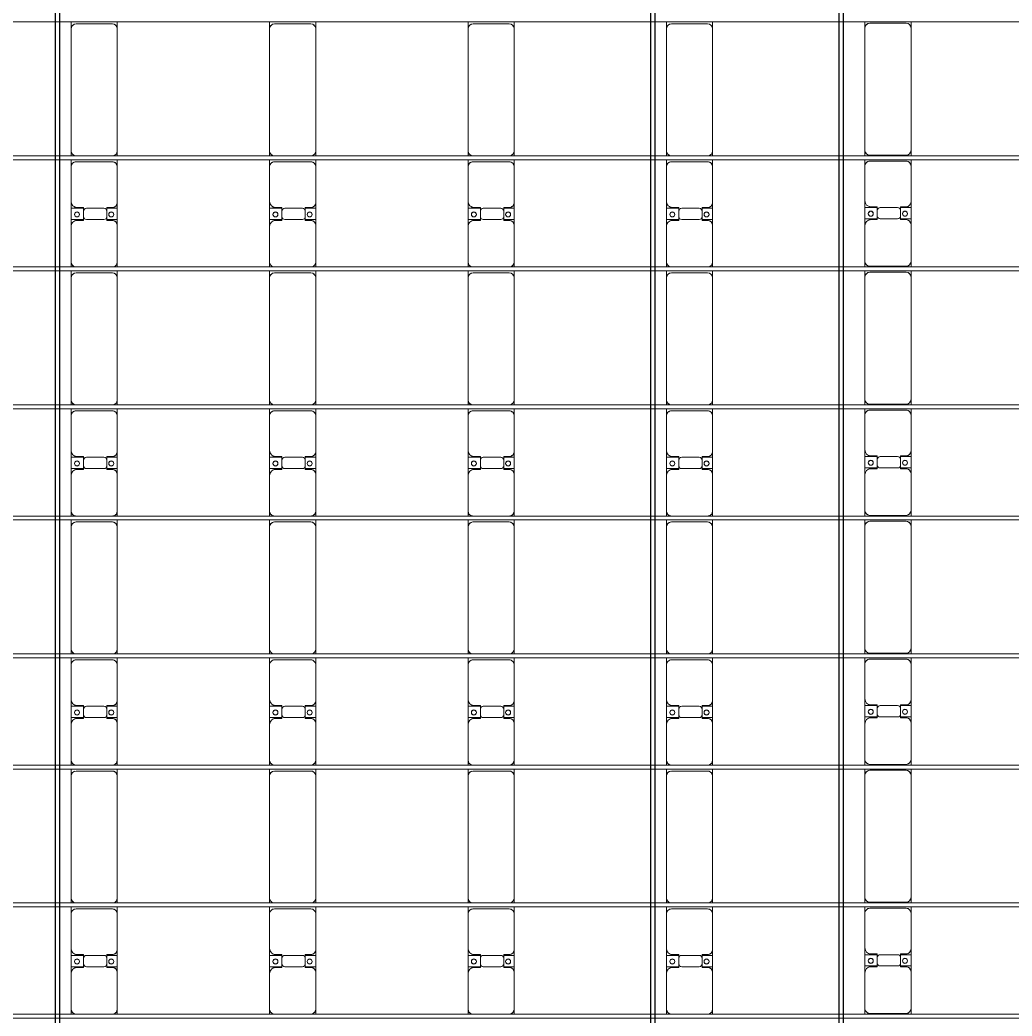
# Model space of a CAD drawing. Header units: millimetres. Extents: x -147246 to 112336, y -213734 to -86506.
# Drawn here: x -104865 to -94865, y -150925 to -140885 of the extents above; entities that cross this region are included whole.
import ezdxf

# ---------------------------------------------------------------- set-up
doc = ezdxf.new("R2010")
doc.units = ezdxf.units.MM
doc.layers.add('A-GENM', color=13, linetype='Continuous', lineweight=9)
doc.layers.add('S-BEAM', color=12, linetype='Continuous', lineweight=9)

# ---------------------------------------------------------------- blocks, each defined once
blk = doc.blocks.new('Dầm C52 - Dầm C52-18779-BỐ TRÍ KHUNG KẾT CẤU BÈ PIN 05')
at = {"layer": 'S-BEAM', "color": 1}
blk.add_line((-74474, 20), (74474, 20), dxfattribs=at)
blk = doc.blocks.new('Dầm C52 - Dầm C52-18780-BỐ TRÍ KHUNG KẾT CẤU BÈ PIN 05')
at = {"layer": 'S-BEAM', "color": 1}
for p, q in [((-74474, 20), (74474, 20)), ((74474, -20), (-74474, -20))]:
    blk.add_line(p, q, dxfattribs=at)
blk = doc.blocks.new('Dầm C52 - Dầm C52-18781-BỐ TRÍ KHUNG KẾT CẤU BÈ PIN 05')
at = {"layer": 'S-BEAM', "color": 1}
for p, q in [((-74474, 20), (74474, 20)), ((74474, -20), (-74474, -20))]:
    blk.add_line(p, q, dxfattribs=at)
blk = doc.blocks.new('Dầm C52 - Dầm C52-18782-BỐ TRÍ KHUNG KẾT CẤU BÈ PIN 05')
at = {"layer": 'S-BEAM', "color": 1}
for p, q in [((-74474, 20), (74474, 20)), ((74474, -20), (-74474, -20))]:
    blk.add_line(p, q, dxfattribs=at)
blk = doc.blocks.new('Dầm C52 - Dầm C52-18783-BỐ TRÍ KHUNG KẾT CẤU BÈ PIN 05')
at = {"layer": 'S-BEAM', "color": 1}
for p, q in [((-74474, 20), (74474, 20)), ((74474, -20), (-74474, -20))]:
    blk.add_line(p, q, dxfattribs=at)
blk = doc.blocks.new('Dầm C52 - Hộp 40x60-38180-BỐ TRÍ KHUNG KẾT CẤU BÈ PIN 05')
at = {"layer": 'S-BEAM', "color": 3, "lineweight": 25}
for p, q in [((-38420, 20), (38420, 20)), ((38420, -20), (-38420, -20))]:
    blk.add_line(p, q, dxfattribs=at)
blk = doc.blocks.new('Dai phao do pin - DẢI PHAO ĐỠ PIN-35002-BỐ TRÍ KHUNG KẾT CẤU BÈ PIN 05')
at = {"layer": 'A-GENM', "color": 7}
for p, q in [((50913, 242), (50970, 242)), ((51330, 242), (50970, 242)), ((51330, 242), (51512, 242)), ((51398, 242), (51580, 242)), ((51398, 118), (51398, 242)), ((51512, 242), (51512, 118)), ((51930, 242), (51580, 242)), ((51930, 242), (51993, 242)), ((52033, 242), (52090, 242)), ((53320, 242), (52090, 242)), ((53320, 242), (53383, 242)), ((53423, 242), (53480, 242)), ((53840, 242), (53480, 242)), ((53840, 242), (54022, 242)), ((53908, 242), (54090, 242)), ((53908, 118), (53908, 242)), ((54022, 242), (54022, 118)), ((54440, 242), (54090, 242)), ((54443, 242), (54503, 242)), ((54543, 242), (54600, 242)), ((55830, 242), (54600, 242)), ((55830, 242), (55893, 242)), ((55933, 242), (55990, 242)), ((56350, 242), (55990, 242)), ((56350, 242), (56532, 242)), ((56418, 242), (56600, 242)), ((56418, 118), (56418, 242)), ((56532, 242), (56532, 118)), ((56950, 242), (56600, 242)), ((56950, 242), (57013, 242)), ((57053, 242), (57110, 242)), ((58340, 242), (57110, 242)), ((58340, 242), (58403, 242)), ((58443, 242), (58500, 242)), ((58860, 242), (58500, 242)), ((58860, 242), (59042, 242)), ((58928, 242), (59110, 242)), ((58928, 118), (58928, 242)), ((59042, 242), (59042, 118)), ((59460, 242), (59110, 242)), ((59460, 242), (59523, 242)), ((59563, 242), (59620, 242)), ((60850, 242), (59620, 242)), ((60850, 242), (60913, 242)), ((50920, 192), (50920, -173)), ((51390, 118), (51390, 182)), ((51482, 118), (51390, 118)), ((51520, 118), (51428, 118)), ((51520, 182), (51520, 118)), ((51980, -173), (51980, 192)), ((52040, 192), (52040, -173)), ((53370, -173), (53370, 192)), ((53430, 192), (53430, -173)), ((53900, 118), (53900, 182)), ((53992, 118), (53900, 118)), ((54030, 118), (53938, 118)), ((54030, 182), (54030, 118)), ((54490, -173), (54490, 192)), ((54550, 192), (54550, -173)), ((55880, -173), (55880, 192)), ((55940, 192), (55940, -173)), ((56410, 118), (56410, 182)), ((56502, 118), (56410, 118)), ((56540, 118), (56448, 118)), ((56540, 182), (56540, 118)), ((57000, -173), (57000, 192)), ((57060, 192), (57060, -173)), ((58390, -173), (58390, 192)), ((58450, 192), (58450, -173)), ((58920, 118), (58920, 182)), ((59012, 118), (58920, 118)), ((59050, 118), (58958, 118)), ((59050, 182), (59050, 118)), ((59510, -173), (59510, 192)), ((59570, 192), (59570, -173)), ((60900, -173), (60900, 192)), ((51398, 88), (51398, -88)), ((51512, -88), (51512, 88)), ((53908, 88), (53908, -88)), ((54022, -88), (54022, 88)), ((56418, 88), (56418, -88)), ((56532, -88), (56532, 88)), ((58928, 88), (58928, -88)), ((59042, -88), (59042, 88)), ((51390, -173), (51390, -118)), ((51390, -118), (51482, -118)), ((51398, -223), (51398, -118)), ((51428, -118), (51520, -118)), ((51512, -118), (51512, -223)), ((51520, -118), (51520, -173)), ((53900, -173), (53900, -118)), ((53900, -118), (53992, -118)), ((53908, -223), (53908, -118)), ((53938, -118), (54030, -118)), ((54022, -118), (54022, -223)), ((54030, -118), (54030, -173)), ((56410, -173), (56410, -118)), ((56410, -118), (56502, -118)), ((56418, -223), (56418, -118)), ((56448, -118), (56540, -118)), ((56532, -118), (56532, -223)), ((56540, -118), (56540, -173)), ((58920, -173), (58920, -118)), ((58920, -118), (59012, -118)), ((58928, -223), (58928, -118)), ((58958, -118), (59050, -118)), ((59042, -118), (59042, -223)), ((59050, -118), (59050, -173)), ((50970, -223), (50913, -223)), ((50970, -223), (51340, -223)), ((51512, -223), (51340, -223)), ((51570, -223), (51398, -223)), ((51570, -223), (51930, -223)), ((51993, -223), (51930, -223)), ((52090, -223), (52033, -223)), ((52090, -223), (53320, -223)), ((53383, -223), (53320, -223)), ((53480, -223), (53423, -223)), ((53480, -223), (53850, -223)), ((54022, -223), (53850, -223)), ((54080, -223), (53908, -223)), ((54080, -223), (54440, -223)), ((54503, -223), (54443, -223)), ((54600, -223), (54543, -223)), ((54600, -223), (55830, -223)), ((55893, -223), (55830, -223)), ((55990, -223), (55933, -223)), ((55990, -223), (56360, -223)), ((56532, -223), (56360, -223)), ((56590, -223), (56418, -223)), ((56590, -223), (56950, -223)), ((57013, -223), (56950, -223)), ((57110, -223), (57053, -223)), ((57110, -223), (58340, -223)), ((58403, -223), (58340, -223)), ((58500, -223), (58443, -223)), ((58500, -223), (58870, -223)), ((59042, -223), (58870, -223)), ((59100, -223), (58928, -223)), ((59100, -223), (59460, -223)), ((59523, -223), (59460, -223)), ((59620, -223), (59563, -223)), ((59620, -223), (60850, -223)), ((60913, -223), (60850, -223))]:
    blk.add_line(p, q, dxfattribs=at)
for centre, radius, start, end in [((50970, 192), 50, 90, 180), ((50970, 192), 50, 135, 180), ((51330, 182), 60, 0, 90), ((51330, 182), 60, 0, 30), ((51449, 183), 25, 0, 180), ((51451, 183), 25, 360, 180), ((51580, 182), 60, 90, 180), ((51580, 182), 60, 150, 180), ((51930, 192), 50, 360, 90), ((51930, 192), 50, 360, 45), ((52090, 192), 50, 90, 180), ((52090, 192), 50, 105, 180), ((53320, 192), 50, 0, 90), ((53320, 192), 50, 15, 90), ((53480, 192), 50, 90, 180), ((53480, 192), 50, 135, 180), ((53840, 182), 60, 360, 90), ((53840, 182), 60, 360, 30), ((53959, 183), 25, 0, 180), ((53961, 183), 25, 360, 180), ((54090, 182), 60, 90, 180), ((54090, 182), 60, 150, 180), ((54440, 192), 50, 0, 90), ((54440, 192), 50, 0, 45), ((54600, 192), 50, 90, 180), ((54600, 192), 50, 105, 180), ((55830, 192), 50, 0, 90), ((55830, 192), 50, 15, 90), ((55990, 192), 50, 90, 180), ((55990, 192), 50, 135, 180), ((56350, 182), 60, 0, 90), ((56350, 182), 60, 0, 30), ((56469, 183), 25, 0, 180), ((56471, 183), 25, 0, 180), ((56600, 182), 60, 90, 180), ((56600, 182), 60, 150, 180), ((56950, 192), 50, 0, 90), ((56950, 192), 50, 0, 45), ((57110, 192), 50, 90, 180), ((57110, 192), 50, 105, 180), ((58340, 192), 50, 0, 90), ((58340, 192), 50, 15, 90), ((58500, 192), 50, 90, 180), ((58500, 192), 50, 135, 180), ((58860, 182), 60, 0, 90), ((58860, 182), 60, 0, 30), ((58979, 183), 25, 0, 180), ((58981, 183), 25, 360, 180), ((59110, 182), 60, 90, 180), ((59110, 182), 60, 150, 180), ((59460, 192), 50, 0, 90), ((59460, 192), 50, 0, 45), ((59620, 192), 50, 90, 180), ((59620, 192), 50, 105, 180), ((60850, 192), 50, 360, 90), ((60850, 192), 50, 15, 90), ((51428, 88), 30, 90, 180), ((51449, 183), 25, 180, 0), ((51451, 183), 25, 180, 0), ((51482, 88), 30, 0, 90), ((53938, 88), 30, 90, 180), ((53959, 183), 25, 180, 0), ((53961, 183), 25, 180, 360), ((53992, 88), 30, 0, 90), ((56448, 88), 30, 90, 180), ((56469, 183), 25, 180, 360), ((56471, 183), 25, 180, 0), ((56502, 88), 30, 0, 90), ((58958, 88), 30, 90, 180), ((58979, 183), 25, 180, 0), ((58981, 183), 25, 180, 360), ((59012, 88), 30, 0, 90), ((51428, -88), 30, 180, 270), ((51482, -88), 30, 270, 0), ((53938, -88), 30, 180, 270), ((53992, -88), 30, 270, 0), ((56448, -88), 30, 180, 270), ((56502, -88), 30, 270, 0), ((58958, -88), 30, 180, 270), ((59012, -88), 30, 270, 0), ((50970, -173), 50, 180, 270), ((50970, -173), 50, 180, 225), ((51340, -173), 50, 270, 360), ((51340, -173), 50, 315, 0), ((51449, -162), 25, 0, 180), ((51449, -162), 25, 180, 360), ((51451, -162), 25, 0, 180), ((51451, -162), 25, 180, 360), ((51570, -173), 50, 180, 270), ((51570, -173), 50, 180, 225), ((51930, -173), 50, 270, 0), ((51930, -173), 50, 315, 0), ((52090, -173), 50, 180, 270), ((52090, -173), 50, 180, 270), ((53320, -173), 50, 270, 0), ((53320, -173), 50, 285, 0), ((53480, -173), 50, 180, 270), ((53480, -173), 50, 180, 225), ((53850, -173), 50, 270, 360), ((53850, -173), 50, 315, 360), ((53959, -162), 25, 0, 180), ((53959, -162), 25, 180, 0), ((53961, -162), 25, 360, 180), ((53961, -162), 25, 180, 0), ((54080, -173), 50, 180, 270), ((54080, -173), 50, 180, 225), ((54440, -173), 50, 270, 0), ((54440, -173), 50, 315, 360), ((54600, -173), 50, 180, 270), ((54600, -173), 50, 180, 270), ((55830, -173), 50, 270, 0), ((55830, -173), 50, 285, 0), ((55990, -173), 50, 180, 270), ((55990, -173), 50, 180, 225), ((56360, -173), 50, 270, 0), ((56360, -173), 50, 315, 0), ((56469, -162), 25, 0, 180), ((56469, -162), 25, 180, 0), ((56471, -162), 25, 0, 180), ((56471, -162), 25, 180, 0), ((56590, -173), 50, 180, 270), ((56590, -173), 50, 180, 225), ((56950, -173), 50, 270, 0), ((56950, -173), 50, 315, 0), ((57110, -173), 50, 180, 270), ((57110, -173), 50, 180, 270), ((58340, -173), 50, 270, 0), ((58340, -173), 50, 285, 360), ((58500, -173), 50, 180, 270), ((58500, -173), 50, 180, 225), ((58870, -173), 50, 270, 0), ((58870, -173), 50, 315, 0), ((58979, -162), 25, 0, 180), ((58979, -162), 25, 180, 0), ((58981, -162), 25, 360, 180), ((58981, -162), 25, 180, 360), ((59100, -173), 50, 180, 270), ((59100, -173), 50, 180, 225), ((59460, -173), 50, 270, 0), ((59460, -173), 50, 315, 0), ((59620, -173), 50, 180, 270), ((59620, -173), 50, 180, 270), ((60850, -173), 50, 270, 360), ((60850, -173), 50, 285, 360)]:
    blk.add_arc(centre, radius, start, end, dxfattribs=at)
blk = doc.blocks.new('Dầm C52 - Hộp 40x60-25898-BỐ TRÍ KHUNG KẾT CẤU BÈ PIN 05')
at = {"layer": 'S-BEAM', "color": 3, "lineweight": 25}
for p, q in [((-55982, 20), (55982, 20)), ((55982, -20), (-55982, -20))]:
    blk.add_line(p, q, dxfattribs=at)
blk = doc.blocks.new('Dai phao do pin - DẢI PHAO ĐỠ PIN-36380-BỐ TRÍ KHUNG KẾT CẤU BÈ PIN 05')
at = {"layer": 'A-GENM', "color": 7}
for p, q in [((15780, 242), (15830, 242)), ((16190, 242), (15830, 242)), ((16190, 242), (16372, 242)), ((16258, 242), (16440, 242)), ((16258, 118), (16258, 242)), ((16372, 242), (16372, 118)), ((16790, 242), (16440, 242)), ((16790, 242), (16860, 242)), ((16900, 242), (16950, 242)), ((18180, 242), (16950, 242)), ((18180, 242), (18250, 242)), ((18290, 242), (18340, 242)), ((18700, 242), (18340, 242)), ((18700, 242), (18882, 242)), ((18768, 242), (18950, 242)), ((18768, 118), (18768, 242)), ((18882, 242), (18882, 118)), ((19300, 242), (18950, 242)), ((19300, 242), (19370, 242)), ((19410, 242), (19460, 242)), ((20690, 242), (19460, 242)), ((20690, 242), (20760, 242)), ((20800, 242), (20850, 242)), ((21210, 242), (20850, 242)), ((21210, 242), (21392, 242)), ((21278, 242), (21460, 242)), ((21278, 118), (21278, 242)), ((21392, 242), (21392, 118)), ((21810, 242), (21460, 242)), ((21810, 242), (21880, 242)), ((21920, 242), (21970, 242)), ((23200, 242), (21970, 242)), ((23200, 242), (23270, 242)), ((23310, 242), (23360, 242)), ((23720, 242), (23360, 242)), ((23720, 242), (23902, 242)), ((23788, 242), (23970, 242)), ((23788, 118), (23788, 242)), ((23902, 242), (23902, 118)), ((24320, 242), (23970, 242)), ((24320, 242), (24390, 242)), ((24430, 242), (24480, 242)), ((25710, 242), (24480, 242)), ((25710, 242), (25780, 242)), ((16250, 118), (16250, 182)), ((16342, 118), (16250, 118)), ((16380, 118), (16288, 118)), ((16380, 182), (16380, 118)), ((16840, -173), (16840, 192)), ((18230, -173), (18230, 192)), ((18760, 118), (18760, 182)), ((18852, 118), (18760, 118)), ((18890, 118), (18798, 118)), ((18890, 182), (18890, 118)), ((19350, -173), (19350, 192)), ((20740, -173), (20740, 192)), ((21270, 118), (21270, 182)), ((21362, 118), (21270, 118)), ((21400, 118), (21308, 118)), ((21400, 182), (21400, 118)), ((21860, -173), (21860, 192)), ((23250, -173), (23250, 192)), ((23780, 118), (23780, 182)), ((23872, 118), (23780, 118)), ((23910, 118), (23818, 118)), ((23910, 182), (23910, 118)), ((24370, -173), (24370, 192)), ((25760, -173), (25760, 192)), ((16258, 88), (16258, -88)), ((16372, -88), (16372, 88)), ((18768, 88), (18768, -88)), ((18882, -88), (18882, 88)), ((21278, 88), (21278, -88)), ((21392, -88), (21392, 88)), ((23788, 88), (23788, -88)), ((23902, -88), (23902, 88)), ((16250, -173), (16250, -118)), ((16250, -118), (16342, -118)), ((16258, -223), (16258, -118)), ((16288, -118), (16380, -118)), ((16372, -118), (16372, -223)), ((16380, -118), (16380, -173)), ((18760, -173), (18760, -118)), ((18760, -118), (18852, -118)), ((18768, -223), (18768, -118)), ((18798, -118), (18890, -118)), ((18882, -118), (18882, -223)), ((18890, -118), (18890, -173)), ((21270, -173), (21270, -118)), ((21270, -118), (21362, -118)), ((21278, -223), (21278, -118)), ((21308, -118), (21400, -118)), ((21392, -118), (21392, -223)), ((21400, -118), (21400, -173)), ((23780, -173), (23780, -118)), ((23780, -118), (23872, -118)), ((23788, -223), (23788, -118)), ((23818, -118), (23910, -118)), ((23902, -118), (23902, -223)), ((23910, -118), (23910, -173)), ((15830, -223), (15780, -223)), ((15830, -223), (16200, -223)), ((16372, -223), (16200, -223)), ((16430, -223), (16258, -223)), ((16430, -223), (16790, -223)), ((16860, -223), (16790, -223)), ((16950, -223), (16900, -223)), ((16950, -223), (18180, -223)), ((18250, -223), (18180, -223)), ((18340, -223), (18290, -223)), ((18340, -223), (18710, -223)), ((18882, -223), (18710, -223)), ((18940, -223), (18768, -223)), ((18940, -223), (19300, -223)), ((19370, -223), (19300, -223)), ((19460, -223), (19410, -223)), ((19460, -223), (20690, -223)), ((20760, -223), (20690, -223)), ((20850, -223), (20800, -223)), ((20850, -223), (21220, -223)), ((21392, -223), (21220, -223)), ((21450, -223), (21278, -223)), ((21450, -223), (21810, -223)), ((21880, -223), (21810, -223)), ((21970, -223), (21920, -223)), ((21970, -223), (23200, -223)), ((23270, -223), (23200, -223)), ((23360, -223), (23310, -223)), ((23360, -223), (23730, -223)), ((23902, -223), (23730, -223)), ((23960, -223), (23788, -223)), ((23960, -223), (24320, -223)), ((24390, -223), (24320, -223)), ((24480, -223), (24430, -223)), ((24480, -223), (25710, -223)), ((25780, -223), (25710, -223))]:
    blk.add_line(p, q, dxfattribs=at)
for centre, radius, start, end in [((15830, 192), 50, 90, 173.0595), ((15830, 192), 50, 135, 173.0595), ((16190, 182), 60, 0, 90), ((16190, 182), 60, 0, 30), ((16309, 183), 25, 360, 180), ((16311, 183), 25, 0, 180), ((16440, 182), 60, 90, 180), ((16440, 182), 60, 150, 180), ((16790, 192), 50, 0, 90), ((16790, 192), 50, 0, 45), ((16950, 192), 50, 90, 173.0595), ((16950, 192), 50, 105, 173.0595), ((18180, 192), 50, 360, 90), ((18180, 192), 50, 15, 90), ((18340, 192), 50, 90, 173.0595), ((18340, 192), 50, 135, 173.0595), ((18700, 182), 60, 360, 90), ((18700, 182), 60, 360, 30), ((18819, 183), 25, 0, 180), ((18821, 183), 25, 360, 180), ((18950, 182), 60, 90, 180), ((18950, 182), 60, 150, 180), ((19300, 192), 50, 0, 90), ((19300, 192), 50, 0, 45), ((19460, 192), 50, 90, 173.0595), ((19460, 192), 50, 105, 173.0595), ((20690, 192), 50, 360, 90), ((20690, 192), 50, 15, 90), ((20850, 192), 50, 90, 173.0595), ((20850, 192), 50, 135, 173.0595), ((21210, 182), 60, 0, 90), ((21210, 182), 60, 0, 30), ((21329, 183), 25, 360, 180), ((21331, 183), 25, 360, 180), ((21460, 182), 60, 90, 180), ((21460, 182), 60, 150, 180), ((21810, 192), 50, 0, 90), ((21810, 192), 50, 0, 45), ((21970, 192), 50, 90, 173.0595), ((21970, 192), 50, 105, 173.0595), ((23200, 192), 50, 0, 90), ((23200, 192), 50, 15, 90), ((23360, 192), 50, 90, 173.0595), ((23360, 192), 50, 135, 173.0595), ((23720, 182), 60, 360, 90), ((23720, 182), 60, 360, 30), ((23839, 183), 25, 360, 180), ((23841, 183), 25, 0, 180), ((23970, 182), 60, 90, 180), ((23970, 182), 60, 150, 180), ((24320, 192), 50, 0, 90), ((24320, 192), 50, 0, 45), ((24480, 192), 50, 90, 173.0595), ((24480, 192), 50, 105, 173.0595), ((25710, 192), 50, 360, 90), ((25710, 192), 50, 15, 90), ((16288, 88), 30, 90, 180), ((16309, 183), 25, 180, 0), ((16311, 183), 25, 180, 0), ((16342, 88), 30, 360, 90), ((18798, 88), 30, 90, 180), ((18819, 183), 25, 180, 0), ((18821, 183), 25, 180, 0), ((18852, 88), 30, 0, 90), ((21308, 88), 30, 90, 180), ((21329, 183), 25, 180, 0), ((21331, 183), 25, 180, 0), ((21362, 88), 30, 360, 90), ((23818, 88), 30, 90, 180), ((23839, 183), 25, 180, 0), ((23841, 183), 25, 180, 0), ((23872, 88), 30, 360, 90), ((16288, -88), 30, 180, 270), ((16342, -88), 30, 270, 360), ((18798, -88), 30, 180, 270), ((18852, -88), 30, 270, 0), ((21308, -88), 30, 180, 270), ((21362, -88), 30, 270, 360), ((23818, -88), 30, 180, 270), ((23872, -88), 30, 270, 0), ((15830, -173), 50, 186.9405, 270), ((15830, -173), 50, 186.9405, 225), ((16200, -173), 50, 270, 360), ((16200, -173), 50, 315, 0), ((16309, -162), 25, 360, 180), ((16309, -162), 25, 180, 0), ((16311, -162), 25, 360, 180), ((16311, -162), 25, 180, 360), ((16430, -173), 50, 180, 270), ((16430, -173), 50, 180, 225), ((16790, -173), 50, 270, 0), ((16790, -173), 50, 315, 0), ((16950, -173), 50, 186.9405, 270), ((16950, -173), 50, 186.9405, 270), ((18180, -173), 50, 270, 360), ((18180, -173), 50, 285, 360), ((18340, -173), 50, 186.9405, 270), ((18340, -173), 50, 186.9405, 225), ((18710, -173), 50, 270, 360), ((18710, -173), 50, 315, 360), ((18819, -162), 25, 360, 180), ((18819, -162), 25, 180, 360), ((18821, -162), 25, 360, 180), ((18821, -162), 25, 180, 360), ((18940, -173), 50, 180, 270), ((18940, -173), 50, 180, 225), ((19300, -173), 50, 270, 0), ((19300, -173), 50, 315, 0), ((19460, -173), 50, 186.9405, 270), ((19460, -173), 50, 186.9405, 270), ((20690, -173), 50, 270, 0), ((20690, -173), 50, 285, 360), ((20850, -173), 50, 186.9405, 270), ((20850, -173), 50, 186.9405, 225), ((21220, -173), 50, 270, 0), ((21220, -173), 50, 315, 360), ((21329, -162), 25, 0, 180), ((21329, -162), 25, 180, 0), ((21331, -162), 25, 360, 180), ((21331, -162), 25, 180, 360), ((21450, -173), 50, 180, 270), ((21450, -173), 50, 180, 225), ((21810, -173), 50, 270, 0), ((21810, -173), 50, 315, 360), ((21970, -173), 50, 186.9405, 270), ((21970, -173), 50, 186.9405, 270), ((23200, -173), 50, 270, 360), ((23200, -173), 50, 285, 360), ((23360, -173), 50, 186.9405, 270), ((23360, -173), 50, 186.9405, 225), ((23730, -173), 50, 270, 360), ((23730, -173), 50, 315, 0), ((23839, -162), 25, 0, 180), ((23839, -162), 25, 180, 0), ((23841, -162), 25, 0, 180), ((23841, -162), 25, 180, 0), ((23960, -173), 50, 180, 270), ((23960, -173), 50, 180, 225), ((24320, -173), 50, 270, 0), ((24320, -173), 50, 315, 360), ((24480, -173), 50, 186.9405, 270), ((24480, -173), 50, 186.9405, 270), ((25710, -173), 50, 270, 360), ((25710, -173), 50, 285, 360)]:
    blk.add_arc(centre, radius, start, end, dxfattribs=at)
blk = doc.blocks.new('Dai phao do pin - DẢI PHAO ĐỠ PIN-36411-BỐ TRÍ KHUNG KẾT CẤU BÈ PIN 05')
at = {"layer": 'A-GENM', "color": 7}
for p, q in [((15780, 242), (15830, 242)), ((16190, 242), (15830, 242)), ((16190, 242), (16372, 242)), ((16258, 242), (16440, 242)), ((16258, 118), (16258, 242)), ((16372, 242), (16372, 118)), ((16790, 242), (16440, 242)), ((16790, 242), (16860, 242)), ((16900, 242), (16950, 242)), ((18180, 242), (16950, 242)), ((18180, 242), (18250, 242)), ((18290, 242), (18340, 242)), ((18700, 242), (18340, 242)), ((18700, 242), (18882, 242)), ((18768, 242), (18950, 242)), ((18768, 118), (18768, 242)), ((18882, 242), (18882, 118)), ((19300, 242), (18950, 242)), ((19300, 242), (19370, 242)), ((19410, 242), (19460, 242)), ((20690, 242), (19460, 242)), ((20690, 242), (20760, 242)), ((20800, 242), (20850, 242)), ((21210, 242), (20850, 242)), ((21210, 242), (21392, 242)), ((21278, 242), (21460, 242)), ((21278, 118), (21278, 242)), ((21392, 242), (21392, 118)), ((21810, 242), (21460, 242)), ((21810, 242), (21880, 242)), ((21920, 242), (21970, 242)), ((23200, 242), (21970, 242)), ((23200, 242), (23270, 242)), ((23310, 242), (23360, 242)), ((23720, 242), (23360, 242)), ((23720, 242), (23902, 242)), ((23788, 242), (23970, 242)), ((23788, 118), (23788, 242)), ((23902, 242), (23902, 118)), ((24320, 242), (23970, 242)), ((24320, 242), (24390, 242)), ((24430, 242), (24480, 242)), ((25710, 242), (24480, 242)), ((25710, 242), (25780, 242)), ((16250, 118), (16250, 182)), ((16342, 118), (16250, 118)), ((16380, 118), (16288, 118)), ((16380, 182), (16380, 118)), ((16840, -173), (16840, 192)), ((18230, -173), (18230, 192)), ((18760, 118), (18760, 182)), ((18852, 118), (18760, 118)), ((18890, 118), (18798, 118)), ((18890, 182), (18890, 118)), ((19350, -173), (19350, 192)), ((20740, -173), (20740, 192)), ((21270, 118), (21270, 182)), ((21362, 118), (21270, 118)), ((21400, 118), (21308, 118)), ((21400, 182), (21400, 118)), ((21860, -173), (21860, 192)), ((23250, -173), (23250, 192)), ((23780, 118), (23780, 182)), ((23872, 118), (23780, 118)), ((23910, 118), (23818, 118)), ((23910, 182), (23910, 118)), ((24370, -173), (24370, 192)), ((25760, -173), (25760, 192)), ((16258, 88), (16258, -88)), ((16372, -88), (16372, 88)), ((18768, 88), (18768, -88)), ((18882, -88), (18882, 88)), ((21278, 88), (21278, -88)), ((21392, -88), (21392, 88)), ((23788, 88), (23788, -88)), ((23902, -88), (23902, 88)), ((16250, -173), (16250, -118)), ((16250, -118), (16342, -118)), ((16258, -223), (16258, -118)), ((16288, -118), (16380, -118)), ((16372, -118), (16372, -223)), ((16380, -118), (16380, -173)), ((18760, -173), (18760, -118)), ((18760, -118), (18852, -118)), ((18768, -223), (18768, -118)), ((18798, -118), (18890, -118)), ((18882, -118), (18882, -223)), ((18890, -118), (18890, -173)), ((21270, -173), (21270, -118)), ((21270, -118), (21362, -118)), ((21278, -223), (21278, -118)), ((21308, -118), (21400, -118)), ((21392, -118), (21392, -223)), ((21400, -118), (21400, -173)), ((23780, -173), (23780, -118)), ((23780, -118), (23872, -118)), ((23788, -223), (23788, -118)), ((23818, -118), (23910, -118)), ((23902, -118), (23902, -223)), ((23910, -118), (23910, -173)), ((15830, -223), (15780, -223)), ((15830, -223), (16200, -223)), ((16372, -223), (16200, -223)), ((16430, -223), (16258, -223)), ((16430, -223), (16790, -223)), ((16860, -223), (16790, -223)), ((16950, -223), (16900, -223)), ((16950, -223), (18180, -223)), ((18250, -223), (18180, -223)), ((18340, -223), (18290, -223)), ((18340, -223), (18710, -223)), ((18882, -223), (18710, -223)), ((18940, -223), (18768, -223)), ((18940, -223), (19300, -223)), ((19370, -223), (19300, -223)), ((19460, -223), (19410, -223)), ((19460, -223), (20690, -223)), ((20760, -223), (20690, -223)), ((20850, -223), (20800, -223)), ((20850, -223), (21220, -223)), ((21392, -223), (21220, -223)), ((21450, -223), (21278, -223)), ((21450, -223), (21810, -223)), ((21880, -223), (21810, -223)), ((21970, -223), (21920, -223)), ((21970, -223), (23200, -223)), ((23270, -223), (23200, -223)), ((23360, -223), (23310, -223)), ((23360, -223), (23730, -223)), ((23902, -223), (23730, -223)), ((23960, -223), (23788, -223)), ((23960, -223), (24320, -223)), ((24390, -223), (24320, -223)), ((24480, -223), (24430, -223)), ((24480, -223), (25710, -223)), ((25780, -223), (25710, -223))]:
    blk.add_line(p, q, dxfattribs=at)
for centre, radius, start, end in [((15830, 192), 50, 90, 173.0595), ((15830, 192), 50, 135, 173.0595), ((16190, 182), 60, 0, 90), ((16190, 182), 60, 0, 30), ((16309, 183), 25, 360, 180), ((16311, 183), 25, 0, 180), ((16440, 182), 60, 90, 180), ((16440, 182), 60, 150, 180), ((16790, 192), 50, 0, 90), ((16790, 192), 50, 0, 45), ((16950, 192), 50, 90, 173.0595), ((16950, 192), 50, 105, 173.0595), ((18180, 192), 50, 360, 90), ((18180, 192), 50, 15, 90), ((18340, 192), 50, 90, 173.0595), ((18340, 192), 50, 135, 173.0595), ((18700, 182), 60, 360, 90), ((18700, 182), 60, 360, 30), ((18819, 183), 25, 0, 180), ((18821, 183), 25, 360, 180), ((18950, 182), 60, 90, 180), ((18950, 182), 60, 150, 180), ((19300, 192), 50, 0, 90), ((19300, 192), 50, 0, 45), ((19460, 192), 50, 90, 173.0595), ((19460, 192), 50, 105, 173.0595), ((20690, 192), 50, 360, 90), ((20690, 192), 50, 15, 90), ((20850, 192), 50, 90, 173.0595), ((20850, 192), 50, 135, 173.0595), ((21210, 182), 60, 0, 90), ((21210, 182), 60, 0, 30), ((21329, 183), 25, 360, 180), ((21331, 183), 25, 360, 180), ((21460, 182), 60, 90, 180), ((21460, 182), 60, 150, 180), ((21810, 192), 50, 0, 90), ((21810, 192), 50, 0, 45), ((21970, 192), 50, 90, 173.0595), ((21970, 192), 50, 105, 173.0595), ((23200, 192), 50, 0, 90), ((23200, 192), 50, 15, 90), ((23360, 192), 50, 90, 173.0595), ((23360, 192), 50, 135, 173.0595), ((23720, 182), 60, 360, 90), ((23720, 182), 60, 360, 30), ((23839, 183), 25, 360, 180), ((23841, 183), 25, 0, 180), ((23970, 182), 60, 90, 180), ((23970, 182), 60, 150, 180), ((24320, 192), 50, 0, 90), ((24320, 192), 50, 0, 45), ((24480, 192), 50, 90, 173.0595), ((24480, 192), 50, 105, 173.0595), ((25710, 192), 50, 360, 90), ((25710, 192), 50, 15, 90), ((16288, 88), 30, 90, 180), ((16309, 183), 25, 180, 0), ((16311, 183), 25, 180, 0), ((16342, 88), 30, 360, 90), ((18798, 88), 30, 90, 180), ((18819, 183), 25, 180, 0), ((18821, 183), 25, 180, 0), ((18852, 88), 30, 0, 90), ((21308, 88), 30, 90, 180), ((21329, 183), 25, 180, 0), ((21331, 183), 25, 180, 0), ((21362, 88), 30, 360, 90), ((23818, 88), 30, 90, 180), ((23839, 183), 25, 180, 0), ((23841, 183), 25, 180, 0), ((23872, 88), 30, 360, 90), ((16288, -88), 30, 180, 270), ((16342, -88), 30, 270, 360), ((18798, -88), 30, 180, 270), ((18852, -88), 30, 270, 0), ((21308, -88), 30, 180, 270), ((21362, -88), 30, 270, 360), ((23818, -88), 30, 180, 270), ((23872, -88), 30, 270, 0), ((15830, -173), 50, 186.9405, 270), ((15830, -173), 50, 186.9405, 225), ((16200, -173), 50, 270, 360), ((16200, -173), 50, 315, 0), ((16309, -162), 25, 360, 180), ((16309, -162), 25, 180, 0), ((16311, -162), 25, 360, 180), ((16311, -162), 25, 180, 360), ((16430, -173), 50, 180, 270), ((16430, -173), 50, 180, 225), ((16790, -173), 50, 270, 0), ((16790, -173), 50, 315, 0), ((16950, -173), 50, 186.9405, 270), ((16950, -173), 50, 186.9405, 270), ((18180, -173), 50, 270, 360), ((18180, -173), 50, 285, 360), ((18340, -173), 50, 186.9405, 270), ((18340, -173), 50, 186.9405, 225), ((18710, -173), 50, 270, 360), ((18710, -173), 50, 315, 360), ((18819, -162), 25, 360, 180), ((18819, -162), 25, 180, 360), ((18821, -162), 25, 360, 180), ((18821, -162), 25, 180, 360), ((18940, -173), 50, 180, 270), ((18940, -173), 50, 180, 225), ((19300, -173), 50, 270, 0), ((19300, -173), 50, 315, 0), ((19460, -173), 50, 186.9405, 270), ((19460, -173), 50, 186.9405, 270), ((20690, -173), 50, 270, 0), ((20690, -173), 50, 285, 360), ((20850, -173), 50, 186.9405, 270), ((20850, -173), 50, 186.9405, 225), ((21220, -173), 50, 270, 0), ((21220, -173), 50, 315, 360), ((21329, -162), 25, 0, 180), ((21329, -162), 25, 180, 0), ((21331, -162), 25, 360, 180), ((21331, -162), 25, 180, 360), ((21450, -173), 50, 180, 270), ((21450, -173), 50, 180, 225), ((21810, -173), 50, 270, 0), ((21810, -173), 50, 315, 360), ((21970, -173), 50, 186.9405, 270), ((21970, -173), 50, 186.9405, 270), ((23200, -173), 50, 270, 360), ((23200, -173), 50, 285, 360), ((23360, -173), 50, 186.9405, 270), ((23360, -173), 50, 186.9405, 225), ((23730, -173), 50, 270, 360), ((23730, -173), 50, 315, 0), ((23839, -162), 25, 0, 180), ((23839, -162), 25, 180, 0), ((23841, -162), 25, 0, 180), ((23841, -162), 25, 180, 0), ((23960, -173), 50, 180, 270), ((23960, -173), 50, 180, 225), ((24320, -173), 50, 270, 0), ((24320, -173), 50, 315, 360), ((24480, -173), 50, 186.9405, 270), ((24480, -173), 50, 186.9405, 270), ((25710, -173), 50, 270, 360), ((25710, -173), 50, 285, 360)]:
    blk.add_arc(centre, radius, start, end, dxfattribs=at)
blk = doc.blocks.new('Dai phao do pin - DẢI PHAO ĐỠ PIN-36442-BỐ TRÍ KHUNG KẾT CẤU BÈ PIN 05')
at = {"layer": 'A-GENM', "color": 7}
for p, q in [((15780, 242), (15830, 242)), ((16190, 242), (15830, 242)), ((16190, 242), (16372, 242)), ((16258, 242), (16440, 242)), ((16258, 118), (16258, 242)), ((16372, 242), (16372, 118)), ((16790, 242), (16440, 242)), ((16790, 242), (16860, 242)), ((16900, 242), (16950, 242)), ((18180, 242), (16950, 242)), ((18180, 242), (18250, 242)), ((18290, 242), (18340, 242)), ((18700, 242), (18340, 242)), ((18700, 242), (18882, 242)), ((18768, 242), (18950, 242)), ((18768, 118), (18768, 242)), ((18882, 242), (18882, 118)), ((19300, 242), (18950, 242)), ((19300, 242), (19370, 242)), ((19410, 242), (19460, 242)), ((20690, 242), (19460, 242)), ((20690, 242), (20760, 242)), ((20800, 242), (20850, 242)), ((21210, 242), (20850, 242)), ((21210, 242), (21392, 242)), ((21278, 242), (21460, 242)), ((21278, 118), (21278, 242)), ((21392, 242), (21392, 118)), ((21810, 242), (21460, 242)), ((21810, 242), (21880, 242)), ((21920, 242), (21970, 242)), ((23200, 242), (21970, 242)), ((23200, 242), (23270, 242)), ((23310, 242), (23360, 242)), ((23720, 242), (23360, 242)), ((23720, 242), (23902, 242)), ((23788, 242), (23970, 242)), ((23788, 118), (23788, 242)), ((23902, 242), (23902, 118)), ((24320, 242), (23970, 242)), ((24320, 242), (24390, 242)), ((24430, 242), (24480, 242)), ((25710, 242), (24480, 242)), ((25710, 242), (25780, 242)), ((16250, 118), (16250, 182)), ((16342, 118), (16250, 118)), ((16380, 118), (16288, 118)), ((16380, 182), (16380, 118)), ((16840, -173), (16840, 192)), ((18230, -173), (18230, 192)), ((18760, 118), (18760, 182)), ((18852, 118), (18760, 118)), ((18890, 118), (18798, 118)), ((18890, 182), (18890, 118)), ((19350, -173), (19350, 192)), ((20740, -173), (20740, 192)), ((21270, 118), (21270, 182)), ((21362, 118), (21270, 118)), ((21400, 118), (21308, 118)), ((21400, 182), (21400, 118)), ((21860, -173), (21860, 192)), ((23250, -173), (23250, 192)), ((23780, 118), (23780, 182)), ((23872, 118), (23780, 118)), ((23910, 118), (23818, 118)), ((23910, 182), (23910, 118)), ((24370, -173), (24370, 192)), ((25760, -173), (25760, 192)), ((16258, 88), (16258, -88)), ((16372, -88), (16372, 88)), ((18768, 88), (18768, -88)), ((18882, -88), (18882, 88)), ((21278, 88), (21278, -88)), ((21392, -88), (21392, 88)), ((23788, 88), (23788, -88)), ((23902, -88), (23902, 88)), ((16250, -173), (16250, -118)), ((16250, -118), (16342, -118)), ((16258, -223), (16258, -118)), ((16288, -118), (16380, -118)), ((16372, -118), (16372, -223)), ((16380, -118), (16380, -173)), ((18760, -173), (18760, -118)), ((18760, -118), (18852, -118)), ((18768, -223), (18768, -118)), ((18798, -118), (18890, -118)), ((18882, -118), (18882, -223)), ((18890, -118), (18890, -173)), ((21270, -173), (21270, -118)), ((21270, -118), (21362, -118)), ((21278, -223), (21278, -118)), ((21308, -118), (21400, -118)), ((21392, -118), (21392, -223)), ((21400, -118), (21400, -173)), ((23780, -173), (23780, -118)), ((23780, -118), (23872, -118)), ((23788, -223), (23788, -118)), ((23818, -118), (23910, -118)), ((23902, -118), (23902, -223)), ((23910, -118), (23910, -173)), ((15830, -223), (15780, -223)), ((15830, -223), (16200, -223)), ((16372, -223), (16200, -223)), ((16430, -223), (16258, -223)), ((16430, -223), (16790, -223)), ((16860, -223), (16790, -223)), ((16950, -223), (16900, -223)), ((16950, -223), (18180, -223)), ((18250, -223), (18180, -223)), ((18340, -223), (18290, -223)), ((18340, -223), (18710, -223)), ((18882, -223), (18710, -223)), ((18940, -223), (18768, -223)), ((18940, -223), (19300, -223)), ((19370, -223), (19300, -223)), ((19460, -223), (19410, -223)), ((19460, -223), (20690, -223)), ((20760, -223), (20690, -223)), ((20850, -223), (20800, -223)), ((20850, -223), (21220, -223)), ((21392, -223), (21220, -223)), ((21450, -223), (21278, -223)), ((21450, -223), (21810, -223)), ((21880, -223), (21810, -223)), ((21970, -223), (21920, -223)), ((21970, -223), (23200, -223)), ((23270, -223), (23200, -223)), ((23360, -223), (23310, -223)), ((23360, -223), (23730, -223)), ((23902, -223), (23730, -223)), ((23960, -223), (23788, -223)), ((23960, -223), (24320, -223)), ((24390, -223), (24320, -223)), ((24480, -223), (24430, -223)), ((24480, -223), (25710, -223)), ((25780, -223), (25710, -223))]:
    blk.add_line(p, q, dxfattribs=at)
for centre, radius, start, end in [((15830, 192), 50, 90, 173.0595), ((15830, 192), 50, 135, 173.0595), ((16190, 182), 60, 0, 90), ((16190, 182), 60, 0, 30), ((16309, 183), 25, 360, 180), ((16311, 183), 25, 0, 180), ((16440, 182), 60, 90, 180), ((16440, 182), 60, 150, 180), ((16790, 192), 50, 0, 90), ((16790, 192), 50, 0, 45), ((16950, 192), 50, 90, 173.0595), ((16950, 192), 50, 105, 173.0595), ((18180, 192), 50, 360, 90), ((18180, 192), 50, 15, 90), ((18340, 192), 50, 90, 173.0595), ((18340, 192), 50, 135, 173.0595), ((18700, 182), 60, 360, 90), ((18700, 182), 60, 360, 30), ((18819, 183), 25, 0, 180), ((18821, 183), 25, 360, 180), ((18950, 182), 60, 90, 180), ((18950, 182), 60, 150, 180), ((19300, 192), 50, 0, 90), ((19300, 192), 50, 0, 45), ((19460, 192), 50, 90, 173.0595), ((19460, 192), 50, 105, 173.0595), ((20690, 192), 50, 360, 90), ((20690, 192), 50, 15, 90), ((20850, 192), 50, 90, 173.0595), ((20850, 192), 50, 135, 173.0595), ((21210, 182), 60, 0, 90), ((21210, 182), 60, 0, 30), ((21329, 183), 25, 360, 180), ((21331, 183), 25, 360, 180), ((21460, 182), 60, 90, 180), ((21460, 182), 60, 150, 180), ((21810, 192), 50, 0, 90), ((21810, 192), 50, 0, 45), ((21970, 192), 50, 90, 173.0595), ((21970, 192), 50, 105, 173.0595), ((23200, 192), 50, 0, 90), ((23200, 192), 50, 15, 90), ((23360, 192), 50, 90, 173.0595), ((23360, 192), 50, 135, 173.0595), ((23720, 182), 60, 360, 90), ((23720, 182), 60, 360, 30), ((23839, 183), 25, 360, 180), ((23841, 183), 25, 0, 180), ((23970, 182), 60, 90, 180), ((23970, 182), 60, 150, 180), ((24320, 192), 50, 0, 90), ((24320, 192), 50, 0, 45), ((24480, 192), 50, 90, 173.0595), ((24480, 192), 50, 105, 173.0595), ((25710, 192), 50, 360, 90), ((25710, 192), 50, 15, 90), ((16288, 88), 30, 90, 180), ((16309, 183), 25, 180, 0), ((16311, 183), 25, 180, 0), ((16342, 88), 30, 360, 90), ((18798, 88), 30, 90, 180), ((18819, 183), 25, 180, 0), ((18821, 183), 25, 180, 0), ((18852, 88), 30, 0, 90), ((21308, 88), 30, 90, 180), ((21329, 183), 25, 180, 0), ((21331, 183), 25, 180, 0), ((21362, 88), 30, 360, 90), ((23818, 88), 30, 90, 180), ((23839, 183), 25, 180, 0), ((23841, 183), 25, 180, 0), ((23872, 88), 30, 360, 90), ((16288, -88), 30, 180, 270), ((16342, -88), 30, 270, 360), ((18798, -88), 30, 180, 270), ((18852, -88), 30, 270, 0), ((21308, -88), 30, 180, 270), ((21362, -88), 30, 270, 360), ((23818, -88), 30, 180, 270), ((23872, -88), 30, 270, 0), ((15830, -173), 50, 186.9405, 270), ((15830, -173), 50, 186.9405, 225), ((16200, -173), 50, 270, 360), ((16200, -173), 50, 315, 0), ((16309, -162), 25, 360, 180), ((16309, -162), 25, 180, 0), ((16311, -162), 25, 360, 180), ((16311, -162), 25, 180, 360), ((16430, -173), 50, 180, 270), ((16430, -173), 50, 180, 225), ((16790, -173), 50, 270, 0), ((16790, -173), 50, 315, 0), ((16950, -173), 50, 186.9405, 270), ((16950, -173), 50, 186.9405, 270), ((18180, -173), 50, 270, 360), ((18180, -173), 50, 285, 360), ((18340, -173), 50, 186.9405, 270), ((18340, -173), 50, 186.9405, 225), ((18710, -173), 50, 270, 360), ((18710, -173), 50, 315, 360), ((18819, -162), 25, 360, 180), ((18819, -162), 25, 180, 360), ((18821, -162), 25, 360, 180), ((18821, -162), 25, 180, 360), ((18940, -173), 50, 180, 270), ((18940, -173), 50, 180, 225), ((19300, -173), 50, 270, 0), ((19300, -173), 50, 315, 0), ((19460, -173), 50, 186.9405, 270), ((19460, -173), 50, 186.9405, 270), ((20690, -173), 50, 270, 0), ((20690, -173), 50, 285, 360), ((20850, -173), 50, 186.9405, 270), ((20850, -173), 50, 186.9405, 225), ((21220, -173), 50, 270, 0), ((21220, -173), 50, 315, 360), ((21329, -162), 25, 0, 180), ((21329, -162), 25, 180, 0), ((21331, -162), 25, 360, 180), ((21331, -162), 25, 180, 360), ((21450, -173), 50, 180, 270), ((21450, -173), 50, 180, 225), ((21810, -173), 50, 270, 0), ((21810, -173), 50, 315, 360), ((21970, -173), 50, 186.9405, 270), ((21970, -173), 50, 186.9405, 270), ((23200, -173), 50, 270, 360), ((23200, -173), 50, 285, 360), ((23360, -173), 50, 186.9405, 270), ((23360, -173), 50, 186.9405, 225), ((23730, -173), 50, 270, 360), ((23730, -173), 50, 315, 0), ((23839, -162), 25, 0, 180), ((23839, -162), 25, 180, 0), ((23841, -162), 25, 0, 180), ((23841, -162), 25, 180, 0), ((23960, -173), 50, 180, 270), ((23960, -173), 50, 180, 225), ((24320, -173), 50, 270, 0), ((24320, -173), 50, 315, 360), ((24480, -173), 50, 186.9405, 270), ((24480, -173), 50, 186.9405, 270), ((25710, -173), 50, 270, 360), ((25710, -173), 50, 285, 360)]:
    blk.add_arc(centre, radius, start, end, dxfattribs=at)
blk = doc.blocks.new('Dai phao do pin - DẢI PHAO ĐỠ PIN-36473-BỐ TRÍ KHUNG KẾT CẤU BÈ PIN 05')
at = {"layer": 'A-GENM', "color": 7}
for p, q in [((15780, 242), (15830, 242)), ((16190, 242), (15830, 242)), ((16190, 242), (16372, 242)), ((16258, 242), (16440, 242)), ((16258, 118), (16258, 242)), ((16372, 242), (16372, 118)), ((16790, 242), (16440, 242)), ((16790, 242), (16860, 242)), ((16900, 242), (16950, 242)), ((18180, 242), (16950, 242)), ((18180, 242), (18250, 242)), ((18290, 242), (18340, 242)), ((18700, 242), (18340, 242)), ((18700, 242), (18882, 242)), ((18768, 242), (18950, 242)), ((18768, 118), (18768, 242)), ((18882, 242), (18882, 118)), ((19300, 242), (18950, 242)), ((19300, 242), (19370, 242)), ((19410, 242), (19460, 242)), ((20690, 242), (19460, 242)), ((20690, 242), (20760, 242)), ((20800, 242), (20850, 242)), ((21210, 242), (20850, 242)), ((21210, 242), (21392, 242)), ((21278, 242), (21460, 242)), ((21278, 118), (21278, 242)), ((21392, 242), (21392, 118)), ((21810, 242), (21460, 242)), ((21810, 242), (21880, 242)), ((21920, 242), (21970, 242)), ((23200, 242), (21970, 242)), ((23200, 242), (23270, 242)), ((23310, 242), (23360, 242)), ((23720, 242), (23360, 242)), ((23720, 242), (23902, 242)), ((23788, 242), (23970, 242)), ((23788, 118), (23788, 242)), ((23902, 242), (23902, 118)), ((24320, 242), (23970, 242)), ((24320, 242), (24390, 242)), ((24430, 242), (24480, 242)), ((25710, 242), (24480, 242)), ((25710, 242), (25780, 242)), ((16250, 118), (16250, 182)), ((16342, 118), (16250, 118)), ((16380, 118), (16288, 118)), ((16380, 182), (16380, 118)), ((16840, -173), (16840, 192)), ((18230, -173), (18230, 192)), ((18760, 118), (18760, 182)), ((18852, 118), (18760, 118)), ((18890, 118), (18798, 118)), ((18890, 182), (18890, 118)), ((19350, -173), (19350, 192)), ((20740, -173), (20740, 192)), ((21270, 118), (21270, 182)), ((21362, 118), (21270, 118)), ((21400, 118), (21308, 118)), ((21400, 182), (21400, 118)), ((21860, -173), (21860, 192)), ((23250, -173), (23250, 192)), ((23780, 118), (23780, 182)), ((23872, 118), (23780, 118)), ((23910, 118), (23818, 118)), ((23910, 182), (23910, 118)), ((24370, -173), (24370, 192)), ((25760, -173), (25760, 192)), ((16258, 88), (16258, -88)), ((16372, -88), (16372, 88)), ((18768, 88), (18768, -88)), ((18882, -88), (18882, 88)), ((21278, 88), (21278, -88)), ((21392, -88), (21392, 88)), ((23788, 88), (23788, -88)), ((23902, -88), (23902, 88)), ((16250, -173), (16250, -118)), ((16250, -118), (16342, -118)), ((16258, -223), (16258, -118)), ((16288, -118), (16380, -118)), ((16372, -118), (16372, -223)), ((16380, -118), (16380, -173)), ((18760, -173), (18760, -118)), ((18760, -118), (18852, -118)), ((18768, -223), (18768, -118)), ((18798, -118), (18890, -118)), ((18882, -118), (18882, -223)), ((18890, -118), (18890, -173)), ((21270, -173), (21270, -118)), ((21270, -118), (21362, -118)), ((21278, -223), (21278, -118)), ((21308, -118), (21400, -118)), ((21392, -118), (21392, -223)), ((21400, -118), (21400, -173)), ((23780, -173), (23780, -118)), ((23780, -118), (23872, -118)), ((23788, -223), (23788, -118)), ((23818, -118), (23910, -118)), ((23902, -118), (23902, -223)), ((23910, -118), (23910, -173)), ((15830, -223), (15780, -223)), ((15830, -223), (16200, -223)), ((16372, -223), (16200, -223)), ((16430, -223), (16258, -223)), ((16430, -223), (16790, -223)), ((16860, -223), (16790, -223)), ((16950, -223), (16900, -223)), ((16950, -223), (18180, -223)), ((18250, -223), (18180, -223)), ((18340, -223), (18290, -223)), ((18340, -223), (18710, -223)), ((18882, -223), (18710, -223)), ((18940, -223), (18768, -223)), ((18940, -223), (19300, -223)), ((19370, -223), (19300, -223)), ((19460, -223), (19410, -223)), ((19460, -223), (20690, -223)), ((20760, -223), (20690, -223)), ((20850, -223), (20800, -223)), ((20850, -223), (21220, -223)), ((21392, -223), (21220, -223)), ((21450, -223), (21278, -223)), ((21450, -223), (21810, -223)), ((21880, -223), (21810, -223)), ((21970, -223), (21920, -223)), ((21970, -223), (23200, -223)), ((23270, -223), (23200, -223)), ((23360, -223), (23310, -223)), ((23360, -223), (23730, -223)), ((23902, -223), (23730, -223)), ((23960, -223), (23788, -223)), ((23960, -223), (24320, -223)), ((24390, -223), (24320, -223)), ((24480, -223), (24430, -223)), ((24480, -223), (25710, -223)), ((25780, -223), (25710, -223))]:
    blk.add_line(p, q, dxfattribs=at)
for centre, radius, start, end in [((15830, 192), 50, 90, 173.0595), ((15830, 192), 50, 135, 173.0595), ((16190, 182), 60, 0, 90), ((16190, 182), 60, 0, 30), ((16309, 183), 25, 360, 180), ((16311, 183), 25, 0, 180), ((16440, 182), 60, 90, 180), ((16440, 182), 60, 150, 180), ((16790, 192), 50, 0, 90), ((16790, 192), 50, 0, 45), ((16950, 192), 50, 90, 173.0595), ((16950, 192), 50, 105, 173.0595), ((18180, 192), 50, 360, 90), ((18180, 192), 50, 15, 90), ((18340, 192), 50, 90, 173.0595), ((18340, 192), 50, 135, 173.0595), ((18700, 182), 60, 360, 90), ((18700, 182), 60, 360, 30), ((18819, 183), 25, 0, 180), ((18821, 183), 25, 360, 180), ((18950, 182), 60, 90, 180), ((18950, 182), 60, 150, 180), ((19300, 192), 50, 0, 90), ((19300, 192), 50, 0, 45), ((19460, 192), 50, 90, 173.0595), ((19460, 192), 50, 105, 173.0595), ((20690, 192), 50, 360, 90), ((20690, 192), 50, 15, 90), ((20850, 192), 50, 90, 173.0595), ((20850, 192), 50, 135, 173.0595), ((21210, 182), 60, 0, 90), ((21210, 182), 60, 0, 30), ((21329, 183), 25, 360, 180), ((21331, 183), 25, 360, 180), ((21460, 182), 60, 90, 180), ((21460, 182), 60, 150, 180), ((21810, 192), 50, 0, 90), ((21810, 192), 50, 0, 45), ((21970, 192), 50, 90, 173.0595), ((21970, 192), 50, 105, 173.0595), ((23200, 192), 50, 0, 90), ((23200, 192), 50, 15, 90), ((23360, 192), 50, 90, 173.0595), ((23360, 192), 50, 135, 173.0595), ((23720, 182), 60, 360, 90), ((23720, 182), 60, 360, 30), ((23839, 183), 25, 360, 180), ((23841, 183), 25, 0, 180), ((23970, 182), 60, 90, 180), ((23970, 182), 60, 150, 180), ((24320, 192), 50, 0, 90), ((24320, 192), 50, 0, 45), ((24480, 192), 50, 90, 173.0595), ((24480, 192), 50, 105, 173.0595), ((25710, 192), 50, 360, 90), ((25710, 192), 50, 15, 90), ((16288, 88), 30, 90, 180), ((16309, 183), 25, 180, 0), ((16311, 183), 25, 180, 0), ((16342, 88), 30, 360, 90), ((18798, 88), 30, 90, 180), ((18819, 183), 25, 180, 0), ((18821, 183), 25, 180, 0), ((18852, 88), 30, 0, 90), ((21308, 88), 30, 90, 180), ((21329, 183), 25, 180, 0), ((21331, 183), 25, 180, 0), ((21362, 88), 30, 360, 90), ((23818, 88), 30, 90, 180), ((23839, 183), 25, 180, 0), ((23841, 183), 25, 180, 0), ((23872, 88), 30, 360, 90), ((16288, -88), 30, 180, 270), ((16342, -88), 30, 270, 360), ((18798, -88), 30, 180, 270), ((18852, -88), 30, 270, 0), ((21308, -88), 30, 180, 270), ((21362, -88), 30, 270, 360), ((23818, -88), 30, 180, 270), ((23872, -88), 30, 270, 0), ((15830, -173), 50, 186.9405, 270), ((15830, -173), 50, 186.9405, 225), ((16200, -173), 50, 270, 360), ((16200, -173), 50, 315, 0), ((16309, -162), 25, 360, 180), ((16309, -162), 25, 180, 0), ((16311, -162), 25, 360, 180), ((16311, -162), 25, 180, 360), ((16430, -173), 50, 180, 270), ((16430, -173), 50, 180, 225), ((16790, -173), 50, 270, 0), ((16790, -173), 50, 315, 0), ((16950, -173), 50, 186.9405, 270), ((16950, -173), 50, 186.9405, 270), ((18180, -173), 50, 270, 360), ((18180, -173), 50, 285, 360), ((18340, -173), 50, 186.9405, 270), ((18340, -173), 50, 186.9405, 225), ((18710, -173), 50, 270, 360), ((18710, -173), 50, 315, 360), ((18819, -162), 25, 360, 180), ((18819, -162), 25, 180, 360), ((18821, -162), 25, 360, 180), ((18821, -162), 25, 180, 360), ((18940, -173), 50, 180, 270), ((18940, -173), 50, 180, 225), ((19300, -173), 50, 270, 0), ((19300, -173), 50, 315, 0), ((19460, -173), 50, 186.9405, 270), ((19460, -173), 50, 186.9405, 270), ((20690, -173), 50, 270, 0), ((20690, -173), 50, 285, 360), ((20850, -173), 50, 186.9405, 270), ((20850, -173), 50, 186.9405, 225), ((21220, -173), 50, 270, 0), ((21220, -173), 50, 315, 360), ((21329, -162), 25, 0, 180), ((21329, -162), 25, 180, 0), ((21331, -162), 25, 360, 180), ((21331, -162), 25, 180, 360), ((21450, -173), 50, 180, 270), ((21450, -173), 50, 180, 225), ((21810, -173), 50, 270, 0), ((21810, -173), 50, 315, 360), ((21970, -173), 50, 186.9405, 270), ((21970, -173), 50, 186.9405, 270), ((23200, -173), 50, 270, 360), ((23200, -173), 50, 285, 360), ((23360, -173), 50, 186.9405, 270), ((23360, -173), 50, 186.9405, 225), ((23730, -173), 50, 270, 360), ((23730, -173), 50, 315, 0), ((23839, -162), 25, 0, 180), ((23839, -162), 25, 180, 0), ((23841, -162), 25, 0, 180), ((23841, -162), 25, 180, 0), ((23960, -173), 50, 180, 270), ((23960, -173), 50, 180, 225), ((24320, -173), 50, 270, 0), ((24320, -173), 50, 315, 360), ((24480, -173), 50, 186.9405, 270), ((24480, -173), 50, 186.9405, 270), ((25710, -173), 50, 270, 360), ((25710, -173), 50, 285, 360)]:
    blk.add_arc(centre, radius, start, end, dxfattribs=at)
blk = doc.blocks.new('HOBANMONG_BEPIN 5_rvt-1-BỐ TRÍ KHUNG KẾT CẤU BÈ PIN 05')
at = {"layer": 'A-GENM', "color": 3, "lineweight": 25, "rotation": 89.99977101252024}
for name, p in [('Dai phao do pin - DẢI PHAO ĐỠ PIN-36380-BỐ TRÍ KHUNG KẾT CẤU BÈ PIN 05', (-104106, -166685)), ('Dai phao do pin - DẢI PHAO ĐỠ PIN-36411-BỐ TRÍ KHUNG KẾT CẤU BÈ PIN 05', (-102106, -166685)), ('Dai phao do pin - DẢI PHAO ĐỠ PIN-36442-BỐ TRÍ KHUNG KẾT CẤU BÈ PIN 05', (-100106, -166685)), ('Dai phao do pin - DẢI PHAO ĐỠ PIN-36473-BỐ TRÍ KHUNG KẾT CẤU BÈ PIN 05', (-98106, -166685)), ('Dai phao do pin - DẢI PHAO ĐỠ PIN-35002-BỐ TRÍ KHUNG KẾT CẤU BÈ PIN 05', (-96106, -201818))]:
    blk.add_blockref(name, p, dxfattribs=at)
at = {"layer": 'S-BEAM', "color": 3, "lineweight": 25}
for name, p, rotation in [('Dầm C52 - Hộp 40x60-38180-BỐ TRÍ KHUNG KẾT CẤU BÈ PIN 05', (-104486, -130974), 269.9997710125197), ('Dầm C52 - Hộp 40x60-38180-BỐ TRÍ KHUNG KẾT CẤU BÈ PIN 05', (-98486, -130974), 269.9997710125197), ('Dầm C52 - Hộp 40x60-25898-BỐ TRÍ KHUNG KẾT CẤU BÈ PIN 05', (-96586, -148537), 269.9997710125197), ('Dầm C52 - Dầm C52-18779-BỐ TRÍ KHUNG KẾT CẤU BÈ PIN 05', (-66080, -140885), 179.9997710135151), ('Dầm C52 - Dầm C52-18780-BỐ TRÍ KHUNG KẾT CẤU BÈ PIN 05', (-66080, -142275), 179.9997710135151), ('Dầm C52 - Dầm C52-18780-BỐ TRÍ KHUNG KẾT CẤU BÈ PIN 05', (-66080, -143395), 179.9997710135151), ('Dầm C52 - Dầm C52-18781-BỐ TRÍ KHUNG KẾT CẤU BÈ PIN 05', (-66080, -144785), 179.9997710135151), ('Dầm C52 - Dầm C52-18781-BỐ TRÍ KHUNG KẾT CẤU BÈ PIN 05', (-66080, -145905), 179.9997710135151), ('Dầm C52 - Dầm C52-18782-BỐ TRÍ KHUNG KẾT CẤU BÈ PIN 05', (-66080, -147295), 179.9997710135151), ('Dầm C52 - Dầm C52-18782-BỐ TRÍ KHUNG KẾT CẤU BÈ PIN 05', (-66080, -148415), 179.9997710135151), ('Dầm C52 - Dầm C52-18783-BỐ TRÍ KHUNG KẾT CẤU BÈ PIN 05', (-66080, -149805), 179.9997710135151), ('Dầm C52 - Dầm C52-18783-BỐ TRÍ KHUNG KẾT CẤU BÈ PIN 05', (-66080, -150925), 179.9997710135151)]:
    blk.add_blockref(name, p, dxfattribs=dict(at, rotation=rotation))

msp = doc.modelspace()

# ---------------------------------------------------------------- block references
at = {"lineweight": 5}
msp.add_blockref('HOBANMONG_BEPIN 5_rvt-1-BỐ TRÍ KHUNG KẾT CẤU BÈ PIN 05', (0, 0), dxfattribs=at)

doc.saveas('drawing.dxf')
